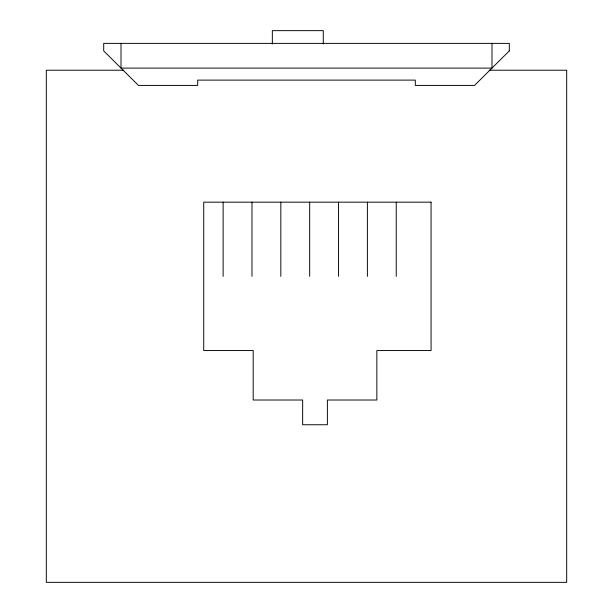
<?xml version="1.0" encoding="UTF-8"?>
<svg xmlns="http://www.w3.org/2000/svg" width="613" height="613" viewBox="0 0 613 613"><rect width="100%" height="100%" fill="white"/><g stroke="black" fill="none" stroke-linecap="round" stroke-linejoin="round"><path stroke-width="0.92" d="M123.795 70.219L46.312 70.219L46.312 582.35L566.688 582.35L566.688 70.219L489.205 70.219M491.986 43.377L491.986 68.112L121.014 68.112L121.014 43.377M396.243 202.167L396.243 276.356M367.386 202.167L367.386 276.356M338.537 202.167L338.537 276.356M323.289 43.967L323.289 30.65L272.341 30.65L272.341 43.967M309.68 202.167L309.68 276.356M280.831 202.167L280.831 276.356M251.974 202.167L251.974 276.356M223.124 202.167L223.124 276.356M509.296 50.925L474.539 85.422L415.315 85.422L415.315 80.111L197.685 80.111L197.685 85.422L138.461 85.422L103.704 50.925L103.704 43.377L509.296 43.377L509.296 50.925M431.069 202.167L203.731 202.167L203.731 350.552L253.192 350.552L253.192 400.013L302.653 400.013L302.653 424.748L327.388 424.748L327.388 400.013L376.849 400.013L376.849 350.552L431.069 350.552L431.069 202.167"/></g></svg>
